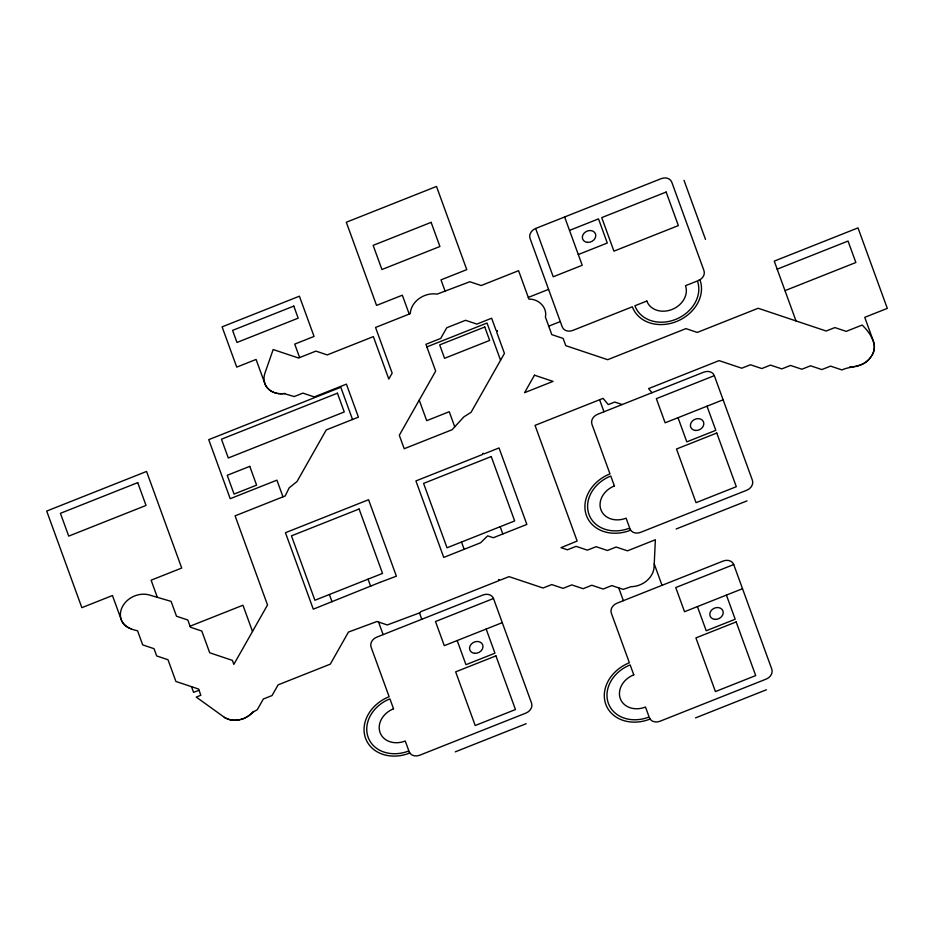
<?xml version="1.0" encoding="UTF-8"?>
<svg xmlns="http://www.w3.org/2000/svg" width="934" height="934" viewBox="0 0 934 934"><rect width="100%" height="100%" fill="white"/><g stroke="black" fill="none" stroke-linecap="round" stroke-linejoin="round"><path stroke-width="1.4" d="M874.329 347.868L874.224 348.744M874.376 346.993L874.387 346.129M874.084 349.62L873.874 350.483M873.64 351.359L873.337 352.223M873.01 353.075L872.625 353.928M872.193 354.768L871.726 355.585M871.212 356.391L870.651 357.185M252.81 712.245L257.282 709.712L263.341 699.006L272.039 695.561L278.099 684.867L330.286 664.156L348.464 632.061L376.951 621.495L387.283 624.951L420.125 612.681L420.685 611.7L498.803 580.703L498.593 579.5L500.344 580.084L509.042 576.64L543.051 588.011L551.737 584.567L563.074 588.362L571.771 584.906L583.108 588.7L591.806 585.244L603.142 589.039L611.84 585.595L623.165 589.377L631.104 586.68A20.817 17.116 -25.1 0 0 654.092 566.903L655.364 539.759L627.461 550.827L616.136 547.032L607.439 550.488L596.102 546.694L587.404 550.149L576.068 546.355L567.37 549.799L561.019 547.674L577.142 541.043L535.042 425.367L603.072 398.374L608.279 404.597L614.724 402.04L622.196 404.539M870.068 357.956L869.437 358.703M251.409 713.658L253.534 711.439M868.772 359.438L868.06 360.139M252.215 712.899L248.246 716.144M250.674 714.335L249.892 714.965M867.324 360.816L866.554 361.458M865.76 362.077L864.931 362.661M249.18 715.526L243.844 718.491L238.882 719.904M247.312 716.763L246.506 717.195M864.078 363.221L863.203 363.735M862.316 364.225L861.393 364.669M245.607 717.686L244.685 718.106M860.459 365.077L859.514 365.451M243.751 718.526L242.793 718.865M535.637 228.48L661.272 178.627A8.675 7.133 -25.1 0 1 671.768 182.142L703.991 270.685A8.675 7.133 -25.1 0 1 698.375 280.585L699.986 279.955A36.426 29.946 -25.1 0 1 676.414 321.553A36.426 29.946 -25.1 0 1 632.341 306.796L572.74 330.449A8.675 7.133 -25.1 0 1 562.245 326.935L530.033 238.38A8.675 7.133 -25.1 0 1 535.637 228.48L553.22 276.779L582.209 265.279L564.626 216.98M569.518 230.394L598.507 218.883L607.298 243.038L578.298 254.538M528.305 297.409L548.585 289.365M426.873 346.911L487.023 323.036L500.566 360.255M548.713 326.164L560.295 321.565M777.181 269.179L848.049 241.054L855.859 262.512L784.992 290.637M714.335 375.655A8.675 7.133 -25.1 0 0 703.839 372.141L597.538 414.322A8.675 7.133 -25.1 0 0 591.923 424.234L609.984 473.877A36.426 29.946 -25.1 0 0 586.412 515.463A36.426 29.946 -25.1 0 0 630.485 530.22L630.006 528.877A8.675 7.133 -25.1 0 0 640.502 532.392L746.803 490.21A8.675 7.133 -25.1 0 0 752.407 480.298L714.335 375.655L656.345 398.666L665.136 422.81L723.114 399.799M190.081 626.2L242.957 605.22L252.507 631.454M199 690.226L193.572 692.374L191.505 686.677M493.491 598.507A8.675 7.133 -25.1 0 0 482.995 594.993L376.694 637.175A8.675 7.133 -25.1 0 0 371.078 647.087L389.139 696.717A36.426 29.946 -25.1 0 0 365.568 738.315A36.426 29.946 -25.1 0 0 409.641 753.073L409.162 751.73A8.675 7.133 -25.1 0 0 419.646 755.244L525.959 713.062A8.675 7.133 -25.1 0 0 531.563 703.15L493.491 598.507L435.501 621.519L444.292 645.663L502.27 622.651M676.123 528.994L747.002 500.881M733.727 564.545A8.675 7.133 -25.1 0 0 723.231 561.03L616.93 603.224A8.675 7.133 -25.1 0 0 611.315 613.124L629.376 662.766A36.426 29.946 -25.1 0 0 605.816 704.364A36.426 29.946 -25.1 0 0 649.889 719.11L649.399 717.779A8.675 7.133 -25.1 0 0 659.894 721.281L766.195 679.1A8.675 7.133 -25.1 0 0 771.811 669.199L733.727 564.545L675.749 587.556L684.529 611.712L742.518 588.7M455.278 751.847L526.146 723.722M695.526 717.896L766.394 689.771M858.544 365.789L857.575 366.081M241.824 719.203L240.855 719.472M856.595 366.338L855.614 366.537M239.968 719.705L234.936 720.277M236.01 720.266L230.254 719.822L225.141 717.872L196.245 697.079L200.833 695.258L198.58 689.047L175.907 681.458L168.003 659.731L156.667 655.937L154.028 648.686L142.692 644.892L137.543 630.754C130.702 629.434 122.821 626.13 120.918 618.67A20.817 17.116 -25.1 0 1 127.958 599.908A20.817 17.116 -25.1 0 1 149.44 595.005L171.097 601.379L176.503 616.218L187.827 620.013L190.466 627.251L201.802 631.045L209.706 652.784L232.379 660.373L233.839 664.389L267.521 604.975L235.088 515.848L285.197 495.954L289.155 487.84L297.024 481.512L326.258 429.92L358.423 417.148L346.421 384.143L314.256 396.915L302.92 393.121L294.222 396.565L284.029 393.576M854.622 366.712L853.629 366.84M237.89 720.079L236.897 720.172M284.87 393.436C276.989 394.977 267.498 391.416 264.777 383.36A20.817 17.116 -25.1 0 1 264.941 373.11L273.172 349.538L298.518 358.014L315.914 351.114L327.239 354.908L373.355 336.614L388.801 379.041L392.163 373.098L375.55 327.449L410.271 313.661A20.817 17.116 -25.1 0 1 437.077 294.14L469.825 281.741L481.162 285.535L518.58 270.685L528.936 299.149C538.334 298.705 547.558 307.356 545.398 317.046L551.796 334.629L563.132 338.423L565.77 345.662L607.684 359.695L685.953 328.628L697.289 332.422L758.174 308.267L826.181 331.021L834.879 327.577L846.204 331.372L862.105 325.055C870.5 332.831 879.723 347.039 870.336 357.64C863.857 367.494 851.213 365.684 841.919 369.922L830.583 366.128L821.885 369.572L810.549 365.789L801.851 369.234L790.514 365.439L781.816 368.895L770.492 365.101L761.794 368.556L750.457 364.762L741.759 368.206L719.087 360.617L648.581 388.602L652.002 392.712M283.049 393.669L282.056 393.739M852.637 366.922L851.656 366.969M850.676 366.969L849.706 366.922M281.076 393.739L280.095 393.728M233.955 720.277L232.986 720.207M279.138 393.646L278.18 393.553M232.029 720.126L231.095 719.962M277.246 393.389L276.324 393.202M230.161 719.787L229.262 719.554M275.425 392.957L274.538 392.689M131.379 628.909L130.515 628.605M228.363 719.297L227.511 718.97M273.685 392.362L272.845 392.011M129.663 628.278L128.845 627.893M226.577 718.608L225.853 718.234M272.051 391.603L271.257 391.183M128.051 627.485L127.293 627.029M225.059 717.826L224.323 717.347M269.903 390.284L270.521 390.692M126.557 626.551L125.868 626.014M269.132 389.653L268.478 389.081M125.203 625.465L124.584 624.869M267.393 387.949L267.895 388.474M123.989 624.251L123.451 623.597M266.809 387.166L266.307 386.489M122.949 622.931L122.494 622.219M265.886 385.765L265.478 385.03M122.062 621.495L121.7 620.736M265.139 384.259L256.068 359.45L236.746 367.12L222.094 326.865L299.405 296.195L314.058 336.438L294.724 344.109L299.627 357.57M121.362 619.966L112.454 595.53L81.853 607.672L46.7 511.073L146.556 471.448L181.71 568.047L151.11 580.189L157.344 597.328M796.013 320.934L774.251 261.123L858.007 227.884L887.3 308.383L864.756 317.338L873.675 341.961M684.015 180.344L705.497 239.384M707.015 406.197L715.806 430.341L686.805 441.852L678.026 417.696M726.407 595.086L735.198 619.242L706.209 630.742L697.418 606.598M599.605 399.752L603.983 411.766M654.232 563.903L662.031 585.326M618.728 587.895L623.375 600.667M445.238 291.501L441 279.861L466.767 269.634L436.493 186.45L346.304 222.245L376.565 305.418L402.344 295.202L409.209 314.093M500.169 526.694L502.819 533.968M454.741 426.803L449.254 411.719L426.71 420.674L419.226 400.114M461.513 542.035L464.163 549.309M486.17 629.049L494.95 653.193L465.961 664.704L457.181 640.549M352.527 419.494L340.793 387.248L208.726 439.657L230.208 498.686L276.919 480.158L282.99 496.841M419.459 612.891L421.783 619.277M368.043 579.162L370.681 586.4M378.55 622.032L383.127 634.618M329.387 594.503L332.025 601.741M873.92 342.766L874.107 343.584M874.247 344.424L874.341 345.276M497.238 330.905L496.654 332.014L504.442 353.414L471.075 412.303L463.836 416.903L452.091 429.733L404.2 448.729L399.308 435.279L435.676 371.102L425.927 344.307L440.696 338.447L446.756 327.752L465.529 320.292L476.865 324.086L491.634 318.225L496.117 330.531L497.238 330.905M534.481 375.188L524.569 392.677L553.01 381.387L534.481 375.188M483.053 453.41L482.306 454.589L415.922 480.928L443.743 557.411L480.59 542.782L487.653 535.847L493.304 537.739L526.858 524.429L499.025 447.946L484.256 453.819L483.053 453.41M379.753 582.442L313.287 609.178L285.454 532.707L368.568 499.725L396.39 576.196L379.753 582.442M431.134 222.362L373.145 245.362L381.936 269.517L439.914 246.506L431.134 222.362M293.79 306.095L232.589 330.379L236.979 342.463L298.191 318.167L293.79 306.095M666.152 192.042L601.729 217.61L613.93 251.153L678.353 225.584L666.152 192.042M484.781 326.993L439.68 344.891L444.572 358.306L489.661 340.42L484.781 326.993M337.431 393.191L221.463 439.202L228.293 457.987L344.261 411.964L337.431 393.191M137.73 482.633L60.418 513.315L68.719 536.116L146.031 505.446L137.73 482.633M646.83 301.04L634.91 305.768A33.647 27.658 -25.1 0 0 675.632 319.405A33.647 27.658 -25.1 0 0 697.406 280.971L685.486 285.699A20.817 17.116 -25.1 0 1 672.025 309.469A20.817 17.116 -25.1 0 1 646.83 301.04M249.775 466.358L227.231 475.301L234.06 494.086L256.605 485.143L249.775 466.358M359.111 509.007L291.455 535.859L314.898 600.258L382.543 573.406L359.111 509.007M491.237 456.551L423.592 483.392L447.024 547.791L514.669 520.95L491.237 456.551M716.775 433.026L676.508 449.009L696.04 502.679L736.307 486.696L716.775 433.026M495.931 655.878L455.664 671.861L475.196 725.52L515.463 709.548L495.931 655.878M736.167 621.927L695.912 637.899L715.432 691.569L755.699 675.586L736.167 621.927M614.385 485.949L610.766 476.013A33.647 27.658 -25.1 0 0 588.992 514.447A33.647 27.658 -25.1 0 0 629.714 528.072L626.095 518.148A20.817 17.116 -25.1 0 1 600.912 509.719A20.817 17.116 -25.1 0 1 614.385 485.949M633.777 674.838L630.158 664.915A33.647 27.658 -25.1 0 0 608.384 703.337A33.647 27.658 -25.1 0 0 649.107 716.973L645.487 707.038A20.817 17.116 -25.1 0 1 620.304 698.609A20.817 17.116 -25.1 0 1 633.777 674.838M393.529 708.801L389.922 698.865A33.647 27.658 -25.1 0 0 368.148 737.3A33.647 27.658 -25.1 0 0 408.87 750.924L405.251 741.001A20.817 17.116 -25.1 0 1 380.068 732.571A20.817 17.116 -25.1 0 1 393.529 708.801M695.573 430.481A6.935 5.709 -25.1 0 0 703.547 422.005A6.935 5.709 -25.1 0 0 692.199 421.187A6.935 5.709 -25.1 0 0 695.573 430.481M474.729 653.333A6.935 5.709 -25.1 0 0 482.703 644.857A6.935 5.709 -25.1 0 0 471.343 644.04A6.935 5.709 -25.1 0 0 474.729 653.333M714.977 619.382A6.935 5.709 -25.1 0 0 722.939 610.894A6.935 5.709 -25.1 0 0 711.591 610.089A6.935 5.709 -25.1 0 0 714.977 619.382M587.521 242.385A6.935 5.709 -25.1 0 0 595.495 233.897A6.935 5.709 -25.1 0 0 584.135 233.091A6.935 5.709 -25.1 0 0 587.521 242.385"/></g></svg>
